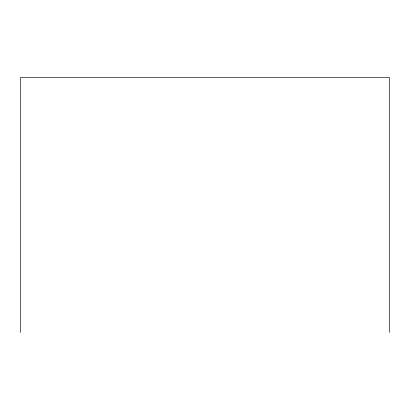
<?xml version="1.0" encoding="UTF-8"?>
<svg xmlns="http://www.w3.org/2000/svg" width="410" height="410" viewBox="0 0 410 410"><rect width="100%" height="100%" fill="white"/><g stroke="black" fill="none" stroke-linecap="round" stroke-linejoin="round"><path stroke-width="0.61" d="M389.5 332.418L389.5 77.582L20.5 77.582L20.5 332.418"/></g></svg>
